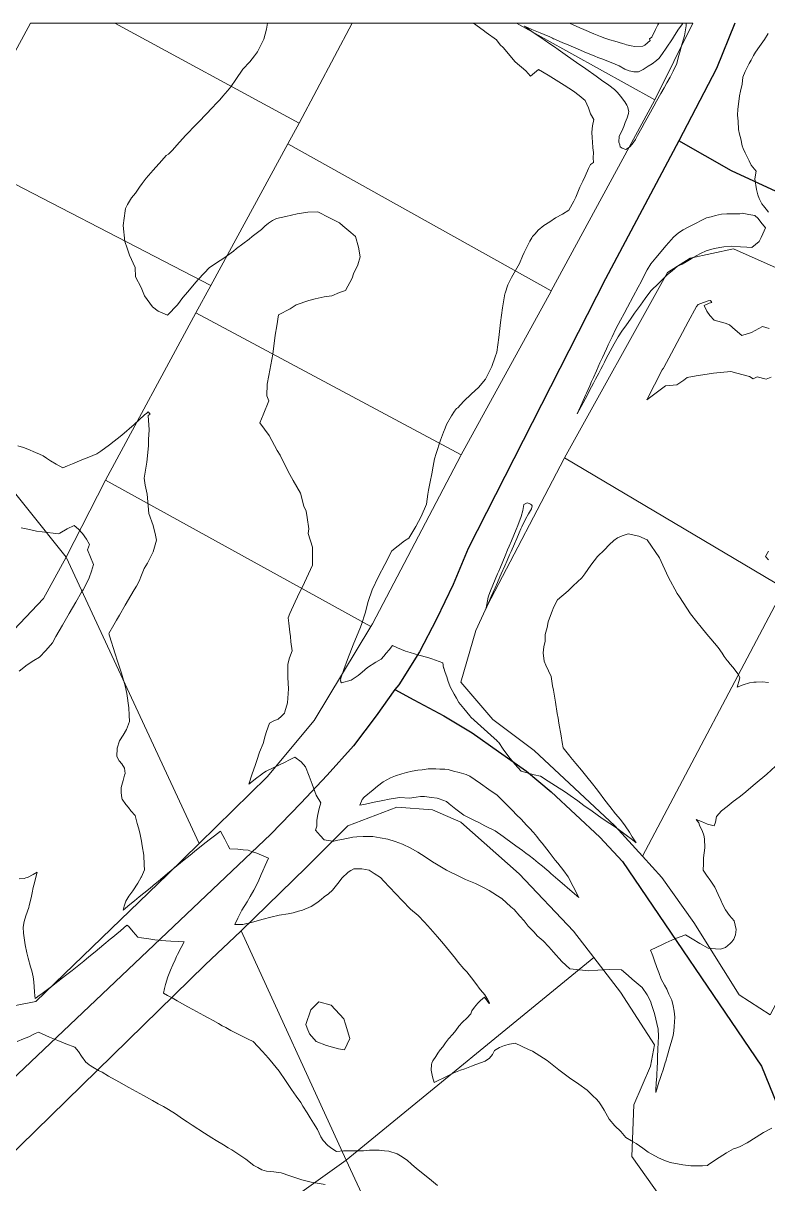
# Model space of a CAD drawing. Header units: inches. Extents: x 11351264 to 11356330, y 6702313 to 6706468.
# Drawn here: x 11352071 to 11352467, y 6705850 to 6706468 of the extents above; entities that cross this region are included whole.
import ezdxf

# ---------------------------------------------------------------- set-up
doc = ezdxf.new("R2010")
doc.units = ezdxf.units.IN
doc.header["$MEASUREMENT"] = 0
doc.layers.add('Shumate_Contours_clip1', color=7, linetype='Continuous', lineweight=0)
doc.layers.add('Shumate_Parcels_clip1', color=7, linetype='Continuous', lineweight=0)
doc.layers.add('Shumate_Streets_clip1', color=7, linetype='Continuous')

msp = doc.modelspace()

# ---------------------------------------------------------------- linework, layer by layer
at = {"layer": 'Shumate_Contours_clip1'}
for points, elevation in [([(11352201.21, 6706468.13), (11352200.57, 6706464.97), (11352199.25, 6706459.67), (11352197.63, 6706456.53), (11352195.82, 6706452.95), (11352194.22, 6706450.73), (11352191.73, 6706447.64), (11352188.15, 6706443.69), (11352184.32, 6706438.1), (11352181.66, 6706434.3), (11352179.93, 6706432.22), (11352177.44, 6706429.24), (11352175.83, 6706427.38), (11352174.15, 6706425.69), (11352171.52, 6706422.83), (11352168.79, 6706419.86), (11352167.82, 6706419.06), (11352165.3, 6706416.4), (11352163.19, 6706414.23), (11352157.66, 6706408.51), (11352154.4, 6706404.84), (11352150.47, 6706400.33), (11352148.44, 6706398.48), (11352147.27, 6706397.66), (11352144.94, 6706394.99), (11352140.32, 6706389.9), (11352136.7, 6706385.6), (11352134.58, 6706382.74), (11352133.14, 6706380.79), (11352130.91, 6706377.73), (11352128.91, 6706375.2), (11352126.63, 6706371.58), (11352125.57, 6706369.53), (11352125.56, 6706368.26), (11352124.38, 6706360.44), (11352125.33, 6706351.94), (11352126.51, 6706348.49), (11352127.79, 6706344.74), (11352130.83, 6706338.05), (11352131.02, 6706333.24), (11352133.92, 6706327.49), (11352135.7, 6706323.12), (11352139.98, 6706317.11), (11352143.07, 6706314.94), (11352147.94, 6706312.74), (11352153.34, 6706318.2), (11352156.23, 6706322.21), (11352158.79, 6706325.14), (11352163.14, 6706330.24), (11352164.41, 6706331.86), (11352170.36, 6706338.08), (11352172.27, 6706339.32), (11352174.13, 6706340.62), (11352176.03, 6706341.86), (11352177.94, 6706343.09), (11352183.13, 6706346.82), (11352184.74, 6706348.18), (11352188.02, 6706350.72), (11352191.4, 6706353.25), (11352193.05, 6706354.54), (11352198.05, 6706358.38), (11352199.76, 6706360.09), (11352201.72, 6706361.65), (11352203.89, 6706363.1), (11352205.97, 6706364.11), (11352210.88, 6706365.23), (11352216.91, 6706366.72), (11352222.66, 6706367.64), (11352228.01, 6706367.77), (11352234.12, 6706364.62), (11352239.48, 6706361.85), (11352241.33, 6706360.23), (11352245.56, 6706356.79), (11352248.06, 6706354.7), (11352249.63, 6706348.91), (11352250.41, 6706343.77), (11352249.28, 6706339.54), (11352246.88, 6706334.67), (11352246.17, 6706332.53), (11352242.59, 6706325.91), (11352239.52, 6706324.76), (11352235.37, 6706323.05), (11352231.4, 6706322.44), (11352226.61, 6706321.49), (11352223.2, 6706320.53), (11352216.35, 6706318.23), (11352213.16, 6706316.18), (11352207.03, 6706312.89), (11352206.08, 6706307.01), (11352205.19, 6706302.19), (11352203.98, 6706292.03), (11352201.83, 6706280.64), (11352200.97, 6706275.99), (11352200.8, 6706269.77), (11352201.89, 6706267.14), (11352198.87, 6706259.67), (11352197.18, 6706255.46), (11352202.03, 6706248.69), (11352206.33, 6706240.75), (11352207.9, 6706238.26), (11352209.99, 6706233.76), (11352213.04, 6706227.92), (11352214.89, 6706224.76), (11352218.66, 6706218.02), (11352220.59, 6706211.13), (11352221.75, 6706208.45), (11352222.32, 6706205.13), (11352223.12, 6706199.12), (11352222.77, 6706196.59), (11352225.15, 6706189.28), (11352225.18, 6706179.66), (11352220.85, 6706170.54), (11352217.23, 6706162.94), (11352215.98, 6706160.27), (11352213.04, 6706154.07), (11352212.18, 6706151.6), (11352212.47, 6706148.91), (11352213.02, 6706143.97), (11352213.34, 6706141.66), (11352213.65, 6706138.99), (11352214.23, 6706134.04), (11352212.96, 6706130.39), (11352211.96, 6706127.06), (11352212.06, 6706119.95), (11352212.27, 6706113.87), (11352212.21, 6706111.4), (11352211.77, 6706106.4), (11352210.45, 6706101.61), (11352210.14, 6706100.96), (11352208.65, 6706099.4), (11352206.83, 6706097.67), (11352204.47, 6706096.78), (11352202.32, 6706095.55), (11352200.69, 6706091.21), (11352199.95, 6706088.82), (11352198.86, 6706084.83), (11352196.91, 6706080.2), (11352195.53, 6706075.67), (11352194.7, 6706073.01), (11352193.06, 6706068.67), (11352191.25, 6706063.14), (11352195.59, 6706066.59), (11352197.43, 6706068.01), (11352199.01, 6706069.25), (11352200.55, 6706070.1), (11352204.5, 6706072.09), (11352207.92, 6706073.61), (11352210.6, 6706074.86), (11352212.59, 6706075.87), (11352215.67, 6706077.46), (11352219.03, 6706075.04), (11352221.33, 6706072.32), (11352223.34, 6706067.42), (11352224.86, 6706063.18), (11352227.14, 6706057.26), (11352229.64, 6706053.2), (11352228.74, 6706050.21), (11352227.92, 6706046.98), (11352227.49, 6706044.08), (11352227.36, 6706040.77), (11352226.7, 6706038.71), (11352229.26, 6706035.77), (11352231.34, 6706033.51), (11352234.74, 6706032.96), (11352235.66, 6706032.87), (11352236.53, 6706032.85), (11352238.54, 6706033.31), (11352240.65, 6706033.77), (11352246.49, 6706034.89), (11352248.75, 6706035.09), (11352252.07, 6706035.23), (11352257.24, 6706035.27), (11352261.19, 6706034.64), (11352265.15, 6706033.82), (11352269.13, 6706032.7), (11352272.94, 6706031.28), (11352273.05, 6706031.23), (11352273.28, 6706031.11), (11352277.1, 6706029.25), (11352281.07, 6706026.97), (11352284.98, 6706024.4), (11352288.89, 6706021.78), (11352291.02, 6706020.59), (11352296.4, 6706017.34), (11352303.96, 6706013.74), (11352306.56, 6706012.49), (11352311.82, 6706010.32), (11352316.06, 6706008.21), (11352319.18, 6706006.61), (11352325.51, 6706002.56), (11352325.65, 6706002.47), (11352325.74, 6706002.4), (11352325.85, 6706002.32), (11352330.62, 6705997.94), (11352332.34, 6705996.37), (11352335.35, 6705992.91), (11352337.74, 6705990.39), (11352339.9, 6705987.59), (11352343, 6705984.41), (11352344.57, 6705982.46), (11352347.85, 6705979.79), (11352350.89, 6705976.56), (11352353.29, 6705973.77), (11352357.69, 6705968.82), (11352361.97, 6705964.91), (11352367.1, 6705964.43), (11352372.09, 6705963.81), (11352376.89, 6705964.12), (11352382.91, 6705964.58), (11352389.57, 6705964.29), (11352393.03, 6705961.36), (11352395.25, 6705959.42), (11352400.42, 6705954.87), (11352403.14, 6705951.11), (11352404.89, 6705947.64), (11352405.65, 6705945.39), (11352407, 6705941.08), (11352407.75, 6705938.14), (11352408.33, 6705935.76), (11352409.01, 6705932.83), (11352409.15, 6705928.98), (11352409.01, 6705925.47), (11352408.88, 6705922.22), (11352408.68, 6705917.86), (11352408.63, 6705915.63), (11352408.44, 6705911.87), (11352408.27, 6705908.98), (11352408.24, 6705907.7), (11352407.99, 6705904.06), (11352407.73, 6705900.55), (11352407.77, 6705898.99), (11352408.11, 6705900.39), (11352408.26, 6705900.77), (11352409.43, 6705904.57), (11352410.08, 6705906.59), (11352410.75, 6705908.61), (11352411.59, 6705911.19), (11352412.76, 6705914.8), (11352413.08, 6705915.82), (11352414.01, 6705918.85), (11352415.28, 6705923.28), (11352415.98, 6705925.71), (11352416.96, 6705929.42), (11352417.28, 6705931.92), (11352417.52, 6705934.15), (11352417.71, 6705936.64), (11352417.89, 6705939.16), (11352417.43, 6705942.3), (11352416.98, 6705945.12), (11352416.18, 6705948.16), (11352414.71, 6705951.47), (11352413.53, 6705954), (11352412.29, 6705956.25), (11352410.62, 6705959.42), (11352409.28, 6705962.85), (11352408.32, 6705965.51), (11352406.88, 6705969.6), (11352406.17, 6705971.86), (11352405.82, 6705972.75), (11352404.92, 6705974.89), (11352408.35, 6705976.35), (11352410.88, 6705977.65), (11352413.07, 6705978.73), (11352416.2, 6705980.21), (11352418.81, 6705981.22), (11352421.21, 6705982.08), (11352423.62, 6705982.96), (11352427.02, 6705980.88), (11352431.16, 6705978.44), (11352435.61, 6705975.85), (11352439.49, 6705975.56), (11352442.14, 6705975.34), (11352444.79, 6705976.24), (11352447.38, 6705978.4), (11352448.11, 6705979.21), (11352449.27, 6705980.64), (11352450.05, 6705983.06), (11352450.44, 6705985.78), (11352449.98, 6705988.08), (11352449.39, 6705990.49), (11352446.91, 6705993.34), (11352444.87, 6705996.31), (11352443.14, 6705999.26), (11352442.26, 6706001.43), (11352440.97, 6706004.44), (11352439.19, 6706008.39), (11352437.01, 6706011.62), (11352434.77, 6706014.66), (11352432.92, 6706017.33), (11352433.07, 6706020.72), (11352433.13, 6706023.87), (11352433.79, 6706029.21), (11352433.73, 6706033.99), (11352433.2, 6706036.02), (11352432.53, 6706037.98), (11352430.96, 6706041.3), (11352430.61, 6706042.59), (11352429.29, 6706044.43), (11352432.1, 6706043.32), (11352435.19, 6706041.79), (11352438.73, 6706040.95), (11352439.49, 6706043.02), (11352439.98, 6706045.99), (11352442.75, 6706049.05), (11352445.66, 6706051.25), (11352448.84, 6706054.01), (11352452.1, 6706056.31), (11352454.49, 6706058.11), (11352460.56, 6706063.3), (11352466.73, 6706068.45), (11352471.39, 6706072.8)], 1418), ([(11352310.71, 6706468.13), (11352315.92, 6706464.42), (11352317.59, 6706463.22), (11352323.08, 6706459.32), (11352325, 6706456.7), (11352326.52, 6706455.24), (11352332.92, 6706447.65), (11352338.55, 6706442.72), (11352341.08, 6706439.99), (11352345.35, 6706443.46), (11352350.54, 6706440.54), (11352354.79, 6706437.76), (11352359.06, 6706435.09), (11352363.88, 6706431.88), (11352367.05, 6706429.64), (11352370.12, 6706426.97), (11352372, 6706423.05), (11352373.03, 6706419.97), (11352374.71, 6706416.86), (11352374.01, 6706413.55), (11352373.65, 6706410.21), (11352373.86, 6706407.11), (11352374, 6706404.92), (11352374.29, 6706401.86), (11352374.53, 6706399.26), (11352374.5, 6706396.41), (11352374.68, 6706394.02), (11352372.92, 6706392.9), (11352371.99, 6706390.78), (11352370.15, 6706386.8), (11352368.86, 6706384.12), (11352367.32, 6706380.79), (11352365.17, 6706375.49), (11352364.14, 6706373.49), (11352361.42, 6706368.55), (11352358.09, 6706366.53), (11352354.47, 6706364.59), (11352351.33, 6706362.43), (11352348.12, 6706360.41), (11352345.17, 6706357.91), (11352343.61, 6706356.12), (11352342.23, 6706354.61), (11352341.76, 6706353.87), (11352340.67, 6706352.07), (11352338.58, 6706347.94), (11352337.77, 6706346.02), (11352336.9, 6706344.12), (11352335.24, 6706340.26), (11352333.08, 6706336.6), (11352330.98, 6706332.86), (11352329.05, 6706328.86), (11352327.58, 6706324.48), (11352327.46, 6706324.03), (11352326.23, 6706316.66), (11352325.2, 6706308.79), (11352324.28, 6706300.93), (11352323.13, 6706293.06), (11352322.35, 6706290.59), (11352320.54, 6706285.41), (11352317.14, 6706278.62), (11352313.35, 6706274.34), (11352309.74, 6706270.97), (11352305.42, 6706266.79), (11352302.35, 6706263.51), (11352301.75, 6706263.1), (11352301.2, 6706262.4), (11352300.7, 6706261.67), (11352299.02, 6706259.18), (11352296.49, 6706254.57), (11352295.66, 6706252.63), (11352294.74, 6706250.48), (11352293.28, 6706246.27), (11352290.99, 6706239.11), (11352290.07, 6706236.37), (11352289.33, 6706232.39), (11352288.66, 6706228.27), (11352287.72, 6706223.98), (11352286.75, 6706219.59), (11352286.49, 6706217.55), (11352285.69, 6706212.23), (11352282.87, 6706205.67), (11352280.07, 6706200.22), (11352276.33, 6706194.16), (11352274.06, 6706192.67), (11352267.33, 6706187.34), (11352263.58, 6706180.11), (11352260.25, 6706173.7), (11352256.83, 6706166.55), (11352254.78, 6706160.37), (11352253.16, 6706154.16), (11352251.13, 6706148.14), (11352250.27, 6706145.84), (11352247.94, 6706140.36), (11352246.83, 6706137.32), (11352245.88, 6706134.95), (11352243.81, 6706129.55), (11352241.85, 6706124.11), (11352240.08, 6706118.95), (11352240.12, 6706118.66), (11352240.03, 6706118.13), (11352240.27, 6706117.7), (11352240.59, 6706117.08), (11352245.64, 6706118.55), (11352249.34, 6706120.93), (11352251.59, 6706122.75), (11352254.39, 6706125.26), (11352258.75, 6706128.06), (11352261.71, 6706129.66), (11352263.05, 6706131.23), (11352264.37, 6706132.83), (11352265.88, 6706134.63), (11352267.74, 6706136.88), (11352270.33, 6706135.76), (11352274.52, 6706134.02), (11352277.12, 6706133.25), (11352281.68, 6706131.83), (11352286.48, 6706130.64), (11352288.53, 6706129.9), (11352294.42, 6706127.76), (11352294.89, 6706125.04), (11352294.92, 6706124.9), (11352295.7, 6706122.67), (11352296.53, 6706120.27), (11352297.35, 6706117.87), (11352298.17, 6706115.47), (11352298.36, 6706115), (11352300.53, 6706111.08), (11352301.76, 6706108.85), (11352302.99, 6706106.62), (11352305.62, 6706103.37), (11352307.21, 6706101.41), (11352308.8, 6706099.44), (11352309.39, 6706098.83), (11352312.89, 6706095.64), (11352316.4, 6706092.45), (11352319.92, 6706089.26), (11352323.35, 6706086.14), (11352323.43, 6706086.06), (11352324.21, 6706085.35), (11352326.47, 6706081.87), (11352329.57, 6706077.74), (11352332.78, 6706073.78), (11352336.11, 6706070.02), (11352343.05, 6706068.13), (11352346.43, 6706067.34), (11352350.51, 6706064.7), (11352354.4, 6706062.18), (11352359.63, 6706058.82), (11352362.18, 6706057.07), (11352366.18, 6706054.3), (11352369.47, 6706051.89), (11352373.87, 6706048.7), (11352379.25, 6706044.91), (11352383.29, 6706042.22), (11352386.34, 6706040.2), (11352390.48, 6706037.1), (11352392.62, 6706035.49), (11352394.62, 6706033.99), (11352397.32, 6706031.97), (11352395.24, 6706035.17), (11352393.66, 6706037.61), (11352391.43, 6706041.02), (11352388.88, 6706044.43), (11352386.36, 6706047.42), (11352383.23, 6706051.23), (11352380.68, 6706054.59), (11352377.28, 6706059.19), (11352376.03, 6706060.78), (11352374, 6706063.39), (11352371.07, 6706066.97), (11352368.15, 6706070.55), (11352365.23, 6706074.14), (11352363.45, 6706076.32), (11352362.56, 6706077.42), (11352362, 6706078.11), (11352358.42, 6706082.51), (11352357.94, 6706085.29), (11352357.32, 6706088.89), (11352356.19, 6706095.62), (11352355.75, 6706098.27), (11352355.33, 6706100.74), (11352354.3, 6706106.84), (11352353.25, 6706113.13), (11352352.87, 6706115.42), (11352352.04, 6706120.37), (11352350.73, 6706123.39), (11352349.17, 6706126.42), (11352348.32, 6706128.68), (11352347.81, 6706133.12), (11352348.23, 6706136.26), (11352348.85, 6706139.27), (11352348.93, 6706142.86), (11352349.92, 6706146.51), (11352350.51, 6706149.49), (11352352.27, 6706154.38), (11352353.55, 6706157.48), (11352355.36, 6706161.22), (11352361.05, 6706166), (11352363.82, 6706168.64), (11352368.32, 6706173.03), (11352369.92, 6706175.09), (11352373.22, 6706179.67), (11352376.69, 6706184.36), (11352380.38, 6706187.81), (11352382.87, 6706190.57), (11352385.46, 6706192.8), (11352387.45, 6706194.18), (11352389.85, 6706195.4), (11352393.07, 6706196.45), (11352398.67, 6706195.13), (11352403.21, 6706193.21), (11352409.78, 6706183.67), (11352414.28, 6706173.57), (11352419.16, 6706164.6), (11352420.27, 6706162.88), (11352426.24, 6706153.85), (11352429.49, 6706149.62), (11352431.85, 6706146.67), (11352434.93, 6706143.01), (11352436.95, 6706140.53), (11352440.95, 6706135.82), (11352442.99, 6706132.93), (11352444.17, 6706131.18), (11352445.73, 6706129), (11352446, 6706128.64), (11352447.32, 6706127.08), (11352448.66, 6706125.5), (11352450, 6706123.88), (11352451.36, 6706121.95), (11352452.37, 6706119.94), (11352452.34, 6706119.07), (11352450.94, 6706114.79), (11352454.24, 6706115.94), (11352457.66, 6706117.01), (11352459.88, 6706117.48), (11352461.04, 6706117.42), (11352464.3, 6706117.54), (11352467.77, 6706117.34)], 1416), ([(11352337.97, 6706466.5), (11352341.86, 6706463.79), (11352346.23, 6706460.77), (11352348.36, 6706459.28), (11352351.38, 6706457.18), (11352353.79, 6706455.5), (11352355.77, 6706454.12), (11352360.7, 6706450.67), (11352365.63, 6706447.23), (11352370.55, 6706443.78), (11352375.97, 6706439.95), (11352378.85, 6706437.89), (11352382.69, 6706435.12), (11352385.69, 6706432.85), (11352387.36, 6706431.22), (11352388.99, 6706429.36), (11352391.18, 6706426.3), (11352392.4, 6706424.53), (11352392.73, 6706423.8), (11352393.37, 6706421.08), (11352393.3, 6706420.39), (11352393.2, 6706420.04), (11352392.42, 6706417.77), (11352391.45, 6706415.37), (11352390.66, 6706413.1), (11352389.62, 6706410.62), (11352388.26, 6706408.05), (11352388.13, 6706404.81), (11352388.57, 6706403.38), (11352388.72, 6706402.34), (11352389.76, 6706401.54), (11352391.82, 6706400.91), (11352393.68, 6706402.23), (11352395.22, 6706403.79), (11352397.01, 6706406.22), (11352398.09, 6706408.45), (11352400.39, 6706412.53), (11352401.71, 6706415.04), (11352403.11, 6706417.58), (11352404.88, 6706420.81), (11352406.71, 6706424.06), (11352408.15, 6706426.62), (11352410.42, 6706430.74), (11352412.11, 6706433.82), (11352413.57, 6706436.34), (11352415.42, 6706439.46), (11352416.96, 6706442.63), (11352418.84, 6706446.72), (11352419.9, 6706450.38), (11352420.5, 6706452.77), (11352421.69, 6706457.31), (11352423.01, 6706461.46), (11352423.86, 6706466.81), (11352423.92, 6706468.13)], 1414), ([(11352422.1, 6706468.13), (11352421.56, 6706467.35), (11352419.89, 6706464.92), (11352417.63, 6706461.54), (11352416.65, 6706459.9), (11352413.19, 6706454.78), (11352411.3, 6706452.05), (11352409.55, 6706449.59), (11352408.16, 6706448.28), (11352405.82, 6706446.56), (11352403.61, 6706445.24), (11352401.09, 6706443.45), (11352398.45, 6706442.33), (11352396.09, 6706442.3), (11352393.51, 6706442.84), (11352391.2, 6706443.62), (11352388.21, 6706445.44), (11352383.91, 6706447.15), (11352379.05, 6706449.12), (11352376.82, 6706449.94), (11352375.33, 6706450.56), (11352369.67, 6706452.95), (11352367.6, 6706453.84), (11352364.01, 6706455.36), (11352361.14, 6706456.58), (11352358.35, 6706457.77), (11352354.7, 6706459.33), (11352354, 6706459.63), (11352353.38, 6706459.9), (11352352.82, 6706460.13), (11352351.29, 6706460.79), (11352348.29, 6706462.07), (11352346.17, 6706462.98), (11352341.84, 6706464.84), (11352337.97, 6706466.5)], 1414), ([(11352409.29, 6706468.13), (11352408.86, 6706467.31), (11352407.58, 6706464.86), (11352405.55, 6706460.68), (11352404.45, 6706459.76), (11352404.66, 6706459), (11352401.96, 6706456.47), (11352400.76, 6706455.98), (11352396.66, 6706455.66), (11352394.7, 6706456.03), (11352392.2, 6706456.56), (11352391.24, 6706456.93), (11352390.06, 6706457.34), (11352385.87, 6706458.55), (11352383.26, 6706459.31), (11352380.66, 6706460.09), (11352378.31, 6706461.08), (11352374.82, 6706462.55), (11352369.37, 6706464.85), (11352367.26, 6706465.74), (11352365.33, 6706466.56), (11352363.35, 6706467.4), (11352361.62, 6706468.13)], 1416), ([(11352467.56, 6706462.7), (11352465.51, 6706459.42), (11352462.97, 6706455.82), (11352460.7, 6706452.65), (11352459.71, 6706450.87), (11352458.43, 6706448.54), (11352457.42, 6706446.66), (11352456.21, 6706444.29), (11352455.22, 6706442.42), (11352454.01, 6706439.37), (11352453.75, 6706435.63), (11352452.79, 6706431.91), (11352452.18, 6706429.44), (11352451.65, 6706425.1), (11352451.3, 6706422.38), (11352451.25, 6706419.27), (11352451.47, 6706415.91), (11352451.71, 6706411.6), (11352452.3, 6706409.09), (11352452.89, 6706406.58), (11352453.76, 6706402.8), (11352454.27, 6706401.42), (11352455.33, 6706399.22), (11352456.39, 6706397.02), (11352457.43, 6706394.81), (11352458.33, 6706392.89), (11352458.55, 6706392.56), (11352461.08, 6706389.46), (11352460.37, 6706385.3), (11352461.28, 6706379.55), (11352461.99, 6706376.82), (11352462.77, 6706374.81), (11352464.11, 6706372.07), (11352465.05, 6706370.93), (11352466.44, 6706369.17), (11352467.71, 6706367.59)], 1414), ([(11352469.05, 6706279.83), (11352466.45, 6706278.62), (11352461.7, 6706279.97), (11352459.61, 6706278.9), (11352457.63, 6706280.08), (11352454.24, 6706281.01), (11352450.86, 6706281.94), (11352447.59, 6706282.77), (11352438.42, 6706281.89), (11352435.05, 6706281.43), (11352429.13, 6706280.47), (11352424.45, 6706279.5), (11352422.61, 6706278.19), (11352418.88, 6706275.7), (11352412.9, 6706275.17), (11352407.96, 6706271.48), (11352403.04, 6706267.69), (11352407.09, 6706275.65), (11352411.18, 6706283.64), (11352411.64, 6706284.37), (11352411.85, 6706284.62), (11352412.02, 6706284.85), (11352416.06, 6706292.56), (11352420.48, 6706300.85), (11352424.91, 6706309.15), (11352429.34, 6706317.44), (11352430.25, 6706318.38), (11352433.16, 6706319.43), (11352435.56, 6706320.35), (11352436.89, 6706320.55), (11352437.56, 6706319.54), (11352436.13, 6706319.13), (11352433.5, 6706317.93), (11352434.88, 6706314.8), (11352436.5, 6706312.55), (11352438.8, 6706310.11), (11352440.71, 6706309.6), (11352444.62, 6706308.41), (11352446.87, 6706307.68), (11352449.99, 6706304.91), (11352453.42, 6706301.87), (11352458.66, 6706303.47), (11352464.56, 6706306.79), (11352468.11, 6706305.71)], 1416), ([(11352068.44, 6706243.27), (11352071.35, 6706242.27), (11352073.74, 6706241.45), (11352077.79, 6706239.63), (11352079.96, 6706238.8), (11352081.82, 6706237.84), (11352083.67, 6706236.62), (11352085.69, 6706235.31), (11352088.81, 6706233.48), (11352092.31, 6706231.59), (11352094.8, 6706232.59), (11352097.45, 6706233.68), (11352100, 6706234.71), (11352102.42, 6706235.74), (11352105.21, 6706236.8), (11352108.24, 6706238.05), (11352110.41, 6706238.92), (11352112.58, 6706240.46), (11352117.1, 6706243.73), (11352123.69, 6706248.95), (11352130.21, 6706254.48), (11352135.81, 6706259.65), (11352136.5, 6706260.21), (11352136.75, 6706260.46), (11352137.62, 6706261.33), (11352138.7, 6706260.03), (11352137.74, 6706259.31), (11352138.2, 6706251.65), (11352137.89, 6706246.63), (11352137.96, 6706243.18), (11352136.97, 6706234.6), (11352135.65, 6706226), (11352136.17, 6706222.2), (11352137.09, 6706217.48), (11352137.79, 6706211.35), (11352138.12, 6706207.24), (11352140.39, 6706200.88), (11352141.66, 6706195.73), (11352142.16, 6706192.94), (11352140.32, 6706186.88), (11352137.29, 6706180.76), (11352135.62, 6706177.9), (11352134.16, 6706174.39), (11352132.88, 6706171.26), (11352131.45, 6706168.53), (11352130.33, 6706166.6), (11352128.49, 6706163.52), (11352125.51, 6706158.33), (11352122.43, 6706153.12), (11352120.84, 6706150.37), (11352119.36, 6706147.92), (11352116.73, 6706143.25), (11352116.88, 6706143), (11352116.99, 6706142.58), (11352117.12, 6706142.07), (11352120.24, 6706132.59), (11352121.44, 6706128.61), (11352123.59, 6706122.16), (11352125.44, 6706115.41), (11352126.41, 6706111.45), (11352127.39, 6706103.86), (11352127.62, 6706099.87), (11352127.74, 6706096.48), (11352126.18, 6706092.18), (11352124.33, 6706089.18), (11352122.49, 6706086.16), (11352121.14, 6706082.35), (11352121.04, 6706077.93), (11352122.33, 6706075.51), (11352123.64, 6706073.89), (11352125.16, 6706071.6), (11352125.55, 6706068.9), (11352125.11, 6706068.02), (11352124.33, 6706065.04), (11352123.32, 6706061.38), (11352123.42, 6706058.68), (11352123.75, 6706055.78), (11352123.95, 6706055.2), (11352125.89, 6706052.33), (11352127.33, 6706050.65), (11352128.44, 6706048.89), (11352130.78, 6706046.51), (11352131.92, 6706042.27), (11352132.59, 6706039.93), (11352133.21, 6706037.25), (11352134.22, 6706032.88), (11352134.56, 6706030.35), (11352135.32, 6706025.38), (11352135.6, 6706020.27), (11352135.74, 6706017.57), (11352134.17, 6706013.85), (11352134.04, 6706013.61), (11352132.18, 6706010.5), (11352129.56, 6706006.35), (11352127.46, 6706003.49), (11352125.89, 6706000.83), (11352125.02, 6705998.19), (11352124.34, 6705996.13), (11352127.98, 6705999.06), (11352128.73, 6705999.68), (11352128.85, 6705999.78), (11352130.48, 6706001.1), (11352132.96, 6706003.11), (11352135.43, 6706005.12), (11352137.91, 6706007.13), (11352140.03, 6706008.84), (11352140.45, 6706009.17), (11352143.28, 6706011.54), (11352145.45, 6706013.4), (11352148.06, 6706015.62), (11352152.95, 6706019.76), (11352154.91, 6706021.34), (11352156.89, 6706022.94), (11352159.98, 6706025.42), (11352162.38, 6706027.33), (11352166.91, 6706031.04), (11352168.57, 6706032.32), (11352170.22, 6706033.59), (11352172.97, 6706035.7), (11352176.2, 6706038.14), (11352177.42, 6706035.75), (11352178.45, 6706033.8), (11352180.09, 6706030.74), (11352181.17, 6706028.66), (11352185.48, 6706028.51), (11352188.16, 6706028.29), (11352190.83, 6706028.04), (11352192.73, 6706027.38), (11352195.51, 6706026.4), (11352201.77, 6706023.74), (11352199.96, 6706019.84), (11352198.66, 6706017.03), (11352197.82, 6706015.02), (11352196.66, 6706012.12), (11352194.99, 6706008.75), (11352193.91, 6706006.79), (11352192.03, 6706003.44), (11352190.37, 6706000.49), (11352187.61, 6705996.08), (11352185.45, 6705991.91), (11352183.75, 6705988.47), (11352188.04, 6705988.4), (11352193.23, 6705989.64), (11352198.89, 6705991.3), (11352202.97, 6705992.34), (11352207.34, 6705993.47), (11352212.2, 6705994.13), (11352214.82, 6705994.67), (11352217.6, 6705995.48), (11352219.74, 6705996.09), (11352224.47, 6705998.08), (11352226.45, 6705999.3), (11352228.2, 6706000.46), (11352229.76, 6706001.79), (11352231.4, 6706003.26), (11352233.56, 6706004.81), (11352235.82, 6706006.66), (11352239.26, 6706011.09), (11352240.76, 6706013.16), (11352244.05, 6706016.36), (11352245.47, 6706017.2), (11352247.09, 6706018.18), (11352251.44, 6706018.17), (11352255.21, 6706017.46), (11352258, 6706015.62), (11352261.33, 6706013.54), (11352263.01, 6706011.46), (11352266.1, 6706008.4), (11352269.44, 6706004.83), (11352272.84, 6706001.26), (11352277.17, 6705996.67), (11352281.4, 6705993.21), (11352284.7, 6705989.66), (11352287.92, 6705986.11), (11352291.54, 6705981.98), (11352294.76, 6705978.14), (11352297.95, 6705974.26), (11352301.11, 6705970.36), (11352302.69, 6705968.41), (11352305.54, 6705964.87), (11352307.26, 6705963.32), (11352309.72, 6705960.14), (11352311.92, 6705957.05), (11352314.37, 6705953.88), (11352316.92, 6705950.84), (11352316.94, 6705950.76), (11352318.13, 6705948.75), (11352319.29, 6705946.81), (11352319.28, 6705946.59), (11352319.2, 6705946.39), (11352318.94, 6705946.54), (11352316.59, 6705949.8), (11352314.45, 6705948.09), (11352313.05, 6705946.55), (11352311.23, 6705944.48), (11352309.94, 6705942.57), (11352309.29, 6705940.86), (11352307.16, 6705938.58), (11352304.93, 6705936.51), (11352303, 6705934.41), (11352301.31, 6705932.03), (11352299.73, 6705930.11), (11352297.55, 6705927.7), (11352295.85, 6705925.41), (11352294.37, 6705923.4), (11352293.06, 6705921.72), (11352291.87, 6705919.96), (11352290.67, 6705918.2), (11352289.07, 6705915.85), (11352288.54, 6705914.65), (11352288.5, 6705913.91), (11352288.28, 6705910.87), (11352288.89, 6705907.43), (11352289.83, 6705904.35), (11352292.68, 6705905.75), (11352294.27, 6705906.53), (11352298.51, 6705908.67), (11352300.23, 6705909.46), (11352303.85, 6705910.9), (11352306.2, 6705911.73), (11352309.7, 6705913.04), (11352311.98, 6705913.88), (11352316.92, 6705915.68), (11352319.28, 6705917.3), (11352320.79, 6705919.25), (11352321.98, 6705921.48), (11352324.53, 6705922.98), (11352327.3, 6705924.12), (11352329.86, 6705924.85), (11352332.91, 6705925.32), (11352340, 6705921.87), (11352342.17, 6705921.05), (11352350.03, 6705916.08), (11352356.19, 6705911.17), (11352361.79, 6705906.85), (11352366.72, 6705903.52), (11352371.25, 6705900.24), (11352374.47, 6705897.16), (11352375.97, 6705895.73), (11352377.38, 6705894.13), (11352378.85, 6705891.94), (11352380.19, 6705889.69), (11352382.87, 6705884.86), (11352385.97, 6705881.35), (11352389.09, 6705878.36), (11352391.74, 6705875.18), (11352394.75, 6705873.33), (11352397.26, 6705871.92), (11352400.82, 6705869.43), (11352403.76, 6705867.39), (11352409.14, 6705864.32), (11352412.05, 6705863.06), (11352415.35, 6705861.89), (11352422.12, 6705860.51), (11352426.33, 6705860.12), (11352428.48, 6705860.09), (11352432.66, 6705860.07), (11352435.18, 6705860.27), (11352435.77, 6705860.71), (11352441.38, 6705864.48), (11352445.27, 6705866.94), (11352448.99, 6705869.02), (11352450.84, 6705869.66), (11352452.26, 6705870.2), (11352456.4, 6705872.35), (11352461.21, 6705875.24), (11352465.05, 6705877.7), (11352469.38, 6705880.04)], 1420), ([(11352070.12, 6706199.63), (11352073.63, 6706198.82), (11352075.95, 6706198.32), (11352078.28, 6706197.83), (11352081.25, 6706197.5), (11352084.22, 6706197.16), (11352087.17, 6706196.8), (11352089.96, 6706196.43), (11352090.71, 6706196.76), (11352094.55, 6706199), (11352098.27, 6706200.89), (11352100.73, 6706198.84), (11352102.71, 6706196.48), (11352104.93, 6706193.6), (11352106.53, 6706190.77), (11352105.37, 6706187.79), (11352106.96, 6706183.96), (11352108.6, 6706179.98), (11352107.55, 6706176.47), (11352106.32, 6706172.98), (11352104.75, 6706169.52), (11352103.14, 6706166.63), (11352102.74, 6706166.05), (11352102.64, 6706165.9), (11352102.32, 6706165.29), (11352099.17, 6706159.96), (11352095.6, 6706153.9), (11352092.06, 6706147.83), (11352088.64, 6706141.7), (11352086.74, 6706138.33), (11352083.23, 6706134.27), (11352079.92, 6706130.79), (11352076.84, 6706129.01), (11352073.33, 6706126.65), (11352069.04, 6706123.28)], 1422), ([(11352467.61, 6706187.15), (11352466.33, 6706184.71), (11352466.1, 6706184.34), (11352467.75, 6706182.46)], 1414), ([(11352069.06, 6706012.86), (11352071.74, 6706012.92), (11352072.64, 6706013.26), (11352073.51, 6706013.57), (11352076.53, 6706015.11), (11352078.64, 6706016.34), (11352077.91, 6706013.67), (11352077.21, 6706010.65), (11352076.54, 6706008.14), (11352075.99, 6706005.4), (11352075.46, 6706002.66), (11352074.46, 6705998.57), (11352074.18, 6705997.59), (11352072.65, 6705993.06), (11352071.75, 6705990.15), (11352071.25, 6705987.05), (11352071.33, 6705983.91), (11352072.19, 6705977.69), (11352073.11, 6705973.42), (11352073.84, 6705970.62), (11352075.16, 6705965.94), (11352075.76, 6705963.85), (11352076.6, 6705960.62), (11352076.9, 6705957.95), (11352077.1, 6705955.28), (11352077.33, 6705952.62), (11352077.49, 6705950.45), (11352077.6, 6705949.01), (11352078.38, 6705949.57), (11352078.63, 6705949.76), (11352079.04, 6705950.08), (11352081.37, 6705951.81), (11352084.15, 6705953.9), (11352086.91, 6705956), (11352089.67, 6705958.1), (11352092.09, 6705960.01), (11352093.67, 6705961.26), (11352097.23, 6705964.04), (11352099.91, 6705966.15), (11352103.41, 6705968.98), (11352106.22, 6705971.27), (11352109.58, 6705973.98), (11352111.87, 6705975.87), (11352114.16, 6705977.77), (11352117.54, 6705980.58), (11352118.86, 6705981.66), (11352121.1, 6705983.55), (11352122.92, 6705985.08), (11352126.4, 6705988.03), (11352127.26, 6705987.56), (11352129.76, 6705984.58), (11352132.18, 6705981.74), (11352134.19, 6705981.38), (11352138.03, 6705980.77), (11352141.26, 6705980.36), (11352144.91, 6705980), (11352147.16, 6705979.78), (11352149.75, 6705979.58), (11352153.64, 6705979.36), (11352156.81, 6705979.23), (11352155.2, 6705976.23), (11352153.32, 6705972.54), (11352152.81, 6705971.41), (11352152.06, 6705969.74), (11352150.82, 6705967.08), (11352149.56, 6705964.1), (11352148.19, 6705960.7), (11352146.99, 6705956.62), (11352146.44, 6705954.44), (11352145.8, 6705951.89), (11352147.92, 6705950.73), (11352150.43, 6705949.36), (11352153.16, 6705947.84), (11352158.89, 6705944.66), (11352161.41, 6705943.26), (11352167.38, 6705939.97), (11352169.65, 6705938.73), (11352172.24, 6705937.31), (11352175.15, 6705935.73), (11352177.15, 6705934.63), (11352178.94, 6705933.66), (11352181.76, 6705932.1), (11352183.82, 6705930.99), (11352185.86, 6705929.97), (11352190.98, 6705927.44), (11352193.56, 6705926.16), (11352198.47, 6705920.92), (11352201.65, 6705917.25), (11352204.15, 6705914.26), (11352207.4, 6705910.37), (11352210.73, 6705905.51), (11352214, 6705900.62), (11352216.44, 6705897.16), (11352218.83, 6705893.71), (11352220.04, 6705891.75), (11352222.28, 6705888.23), (11352223.95, 6705885.51), (11352225.71, 6705882.68), (11352227.73, 6705879.32), (11352229.62, 6705875.39), (11352230.75, 6705873.56), (11352233.28, 6705870.78), (11352235.49, 6705869.18), (11352237.8, 6705867.61), (11352241.68, 6705867.97), (11352244.41, 6705868.1), (11352246.64, 6705868.06), (11352250.28, 6705867.99), (11352252.29, 6705868.06), (11352255.5, 6705868.45), (11352260.62, 6705868.36), (11352263.39, 6705868.07), (11352265.79, 6705867.83), (11352270.2, 6705866.47), (11352271.88, 6705865.39), (11352275.5, 6705863.12), (11352277.74, 6705860.95), (11352280.38, 6705858.66), (11352287.31, 6705853.08), (11352291.6, 6705849.53)], 1422), ([(11352067.94, 6705926.16), (11352071.35, 6705927.54), (11352074.27, 6705928.72), (11352076.62, 6705929.94), (11352077.53, 6705930.4), (11352079.32, 6705931.14), (11352085.29, 6705928.5), (11352089.62, 6705926.66), (11352093.94, 6705924.92), (11352098.75, 6705923.21), (11352100.56, 6705920.89), (11352102.18, 6705918.38), (11352104.58, 6705915.27), (11352106.11, 6705913.92), (11352106.36, 6705913.71), (11352106.85, 6705913.49), (11352108.32, 6705912.61), (11352111.34, 6705910.85), (11352113.16, 6705909.82), (11352116.69, 6705907.81), (11352122.05, 6705904.78), (11352127.43, 6705901.77), (11352131.41, 6705899.55), (11352135.26, 6705897.42), (11352140.05, 6705894.77), (11352143.09, 6705893.08), (11352145.82, 6705891.56), (11352148.6, 6705889.97), (11352152.26, 6705887.63), (11352156.01, 6705885.13), (11352158.47, 6705883.43), (11352161.04, 6705881.72), (11352167.68, 6705877.5), (11352171.64, 6705875.01), (11352173.93, 6705873.6), (11352177.73, 6705871.27), (11352180.32, 6705869.69), (11352182.2, 6705868.52), (11352186.42, 6705865.72), (11352189.7, 6705863.61), (11352193.97, 6705860.23), (11352196.03, 6705859.08), (11352198.15, 6705857.89), (11352200.61, 6705857.17), (11352204.62, 6705856.83), (11352208.52, 6705856.32), (11352213.15, 6705854.69), (11352219.39, 6705852.6), (11352224.37, 6705851.37), (11352231.85, 6705850.08)], 1424)]:
    msp.add_lwpolyline(points, dxfattribs=dict(at, elevation=elevation))
for points, elevation in [([(11352365.96, 6706260.3), (11352366.97, 6706262.17), (11352369.03, 6706266.03), (11352371.18, 6706270.08), (11352371.57, 6706270.84), (11352373.53, 6706274.53), (11352374.63, 6706276.61), (11352375.73, 6706278.7), (11352377.43, 6706281.93), (11352378.49, 6706283.94), (11352379.55, 6706285.96), (11352380.42, 6706287.72), (11352381.42, 6706289.62), (11352383.5, 6706293.55), (11352385.57, 6706297.41), (11352387.64, 6706301.19), (11352389.67, 6706304.15), (11352392.13, 6706307.67), (11352394.24, 6706310.68), (11352396.41, 6706313.76), (11352399.6, 6706318.11), (11352400.84, 6706319.85), (11352402.16, 6706321.58), (11352405.18, 6706325.64), (11352409.28, 6706329.73), (11352414, 6706334.37), (11352416.46, 6706336.38), (11352419.36, 6706338.74), (11352421.75, 6706339.98), (11352423.82, 6706341.2), (11352425.65, 6706342.2), (11352427.69, 6706343.41), (11352429.56, 6706344.49), (11352431.49, 6706345.65), (11352434.57, 6706347.02), (11352438.87, 6706348.2), (11352443.89, 6706349.03), (11352447.99, 6706349.54), (11352452.82, 6706349.19), (11352456.08, 6706348.92), (11352458.89, 6706348.78), (11352462.68, 6706352.02), (11352463.8, 6706354.14), (11352464.75, 6706356.1), (11352466.11, 6706359.17), (11352463.67, 6706362.19), (11352462.13, 6706364.2), (11352460.46, 6706365.75), (11352457.29, 6706366.36), (11352453.76, 6706366.98), (11352452.46, 6706366.76), (11352448.13, 6706366.7), (11352445.45, 6706366.63), (11352442.76, 6706366.53), (11352439.55, 6706365.73), (11352437.16, 6706365.11), (11352434.76, 6706364.49), (11352431.81, 6706363.09), (11352429.21, 6706361.74), (11352425.27, 6706359.74), (11352422.24, 6706358.23), (11352419.9, 6706356.48), (11352417.12, 6706354.35), (11352414.65, 6706351.37), (11352413.16, 6706349.61), (11352411.49, 6706347.65), (11352407.82, 6706343.28), (11352405.13, 6706340.07), (11352403.08, 6706336.79), (11352401.62, 6706333.93), (11352399.89, 6706330.57), (11352398.38, 6706327.67), (11352395.7, 6706322.61), (11352392.72, 6706316.99), (11352390.84, 6706313.57), (11352388.95, 6706310.14), (11352386.42, 6706305.55), (11352384.44, 6706301.22), (11352382.46, 6706296.88), (11352381.52, 6706294.78), (11352380.49, 6706292.54), (11352379.42, 6706290.17), (11352378.05, 6706287.33), (11352377.1, 6706285.22), (11352376.15, 6706283.12), (11352374.55, 6706279.55), (11352373.57, 6706277.38), (11352372.6, 6706275.2), (11352370.83, 6706271.24), (11352370.3, 6706270.14), (11352368.5, 6706266.07)], 1414), ([(11352317.3, 6706156.29), (11352318.36, 6706158.79), (11352319.65, 6706161.85), (11352320.16, 6706163), (11352322.22, 6706167.64), (11352323.52, 6706170.56), (11352324.81, 6706173.49), (11352325.47, 6706175.01), (11352327.37, 6706179.31), (11352328.66, 6706182.24), (11352329.95, 6706185.17), (11352330.75, 6706187.01), (11352332.5, 6706191), (11352333.79, 6706193.93), (11352335.08, 6706196.86), (11352336.01, 6706199.01), (11352336.55, 6706200.14), (11352338.51, 6706204.26), (11352340.02, 6706207.03), (11352341.65, 6706209.66), (11352342.02, 6706211.21), (11352341.65, 6706211.85), (11352341.14, 6706212.25), (11352340.29, 6706212.59), (11352339.38, 6706212.83), (11352337.52, 6706211.95), (11352336.94, 6706208.77), (11352336.13, 6706205.64), (11352334.34, 6706200.87), (11352333.38, 6706198.73), (11352332.14, 6706195.73), (11352330.91, 6706192.74), (11352329.68, 6706189.74), (11352328.88, 6706187.79), (11352327.63, 6706184.75), (11352326.38, 6706181.72), (11352325.13, 6706178.68), (11352324.26, 6706176.52), (11352323.61, 6706175.07), (11352322.37, 6706172.06), (11352321.12, 6706169.05), (11352319.88, 6706166.04), (11352318.93, 6706163.69), (11352318.54, 6706162.67), (11352317.77, 6706158.71)], 1414), ([(11352250.29, 6706052.01), (11352253.3, 6706052.6), (11352257.87, 6706053.53), (11352262.46, 6706054.49), (11352265.99, 6706055.09), (11352268.1, 6706055.45), (11352271.58, 6706055.99), (11352276.67, 6706055.71), (11352280.32, 6706056.18), (11352282.65, 6706056.52), (11352284.64, 6706056.59), (11352288.46, 6706056.07), (11352291.35, 6706055.72), (11352292.53, 6706055.42), (11352296.42, 6706054), (11352297.89, 6706052.66), (11352301.43, 6706049.87), (11352303.56, 6706048.24), (11352305.71, 6706046.62), (11352311.26, 6706043.79), (11352313.88, 6706042.5), (11352316.87, 6706041), (11352322.26, 6706038.36), (11352326.52, 6706035.35), (11352327.98, 6706034.26), (11352333.33, 6706030.38), (11352336.77, 6706027.86), (11352338.59, 6706026.52), (11352340.37, 6706025.23), (11352342.71, 6706023.35), (11352345.14, 6706021.37), (11352347.43, 6706019.52), (11352349.78, 6706017.62), (11352350.83, 6706016.74), (11352351.84, 6706015.54), (11352355.6, 6706012.42), (11352357.85, 6706010.45), (11352362, 6706006.87), (11352366.71, 6706002.85), (11352363.76, 6706008.7), (11352361.07, 6706013.87), (11352358.84, 6706017.07), (11352355.57, 6706021.07), (11352354.23, 6706022.76), (11352352.02, 6706025.57), (11352351, 6706026.88), (11352349.7, 6706028.53), (11352347.21, 6706031.77), (11352345.96, 6706033.38), (11352344.37, 6706035.36), (11352342.6, 6706037.46), (11352340.6, 6706039.8), (11352339.04, 6706041.36), (11352336.05, 6706044.45), (11352333.68, 6706046.82), (11352331.5, 6706049.1), (11352328.32, 6706052.29), (11352325.16, 6706055.59), (11352323.38, 6706057.23), (11352318.95, 6706060.38), (11352314.5, 6706063.47), (11352308.75, 6706067.45), (11352306.92, 6706068.28), (11352303.06, 6706069.32), (11352300.17, 6706070.1), (11352297.27, 6706070.88), (11352295.53, 6706071.12), (11352292.86, 6706071.18), (11352290.75, 6706071.23), (11352288.63, 6706071.29), (11352286.7, 6706071.25), (11352283.39, 6706070.83), (11352281.07, 6706070.53), (11352278.2, 6706070.13), (11352275.15, 6706069.36), (11352272.58, 6706068.74), (11352269.31, 6706067.57), (11352266.56, 6706066.47), (11352262.73, 6706064.41), (11352259.77, 6706062.01), (11352257.45, 6706060.15), (11352252.69, 6706056.2), (11352251.58, 6706054.98)], 1416), ([(11352221.51, 6705935.34), (11352222.24, 6705933.37), (11352223.55, 6705930.25), (11352227, 6705926.28), (11352232.57, 6705924.06), (11352238.89, 6705922.29), (11352242.14, 6705921.82), (11352244.96, 6705927.72), (11352242.67, 6705935.41), (11352241.74, 6705938.35), (11352235.1, 6705945.46), (11352228.52, 6705947.39), (11352224.24, 6705943.11)], 1420)]:
    msp.add_lwpolyline(points, close=True, dxfattribs=dict(at, elevation=elevation))
at = {"layer": 'Shumate_Parcels_clip1'}
for points in [[(11352218, 6706415), (11352212, 6706404), (11352171, 6706328.5), (11352036.66, 6706398.03), (11352037, 6706398.5), (11352052, 6706423.5), (11352056, 6706433), (11352075.04, 6706468.13), (11352120.01, 6706468.13)], [(11352218, 6706415), (11352120.01, 6706468.13), (11352246.18, 6706468.13)], [(11352407.2, 6706427.4), (11352407, 6706427), (11352352.1, 6706325.68), (11352212, 6706404), (11352218, 6706415), (11352246.18, 6706468.13), (11352333.56, 6706468.13)], [(11352407.2, 6706427.4), (11352333.56, 6706468.13), (11352427.37, 6706468.13)], [(11352352.1, 6706325.68), (11352352, 6706325.5), (11352304.23, 6706238.43), (11352163, 6706314), (11352171, 6706328.5), (11352212, 6706404)], [(11352171, 6706328.5), (11352163, 6706314), (11352115, 6706225), (11352094, 6706184), (11351976.58, 6706330.95), (11351978, 6706332), (11351995, 6706347), (11352009, 6706362.5), (11352023, 6706379), (11352036.66, 6706398.03)], [(11352546.29, 6706313.15), (11352476, 6706167.5), (11352359.21, 6706236.88), (11352414, 6706335.5), (11352426, 6706343), (11352449, 6706348), (11352475, 6706336.5), (11352523, 6706318.5)], [(11352094, 6706184), (11352082, 6706162), (11351981.22, 6706055.59), (11351980, 6706078.5), (11351977, 6706104), (11351969, 6706141), (11351947, 6706200), (11351929, 6706233.5), (11351915, 6706257.5), (11351916, 6706281.5), (11351921, 6706292.5), (11351935, 6706302), (11351953, 6706313.5), (11351976.58, 6706330.95)], [(11352304.23, 6706238.43), (11352304, 6706238), (11352257, 6706148.5), (11352256.14, 6706147.07), (11352115, 6706225), (11352163, 6706314)], [(11352476, 6706167.5), (11352400.67, 6706024.86), (11352386, 6706041), (11352343, 6706081), (11352321, 6706097.5), (11352304, 6706117.5), (11352312, 6706145), (11352318, 6706158), (11352359, 6706236.5), (11352359.21, 6706236.88)], [(11352256.14, 6706147.07), (11352226, 6706097), (11352201, 6706067), (11352164.89, 6706031.57), (11352094, 6706184), (11352115, 6706225)], [(11352164.89, 6706031.57), (11352148, 6706015), (11352078, 6705947.5), (11352057, 6705943.5), (11352017, 6705960), (11352004, 6705978.5), (11351991, 6706008.5), (11351982, 6706041), (11351981.22, 6706055.59), (11352082, 6706162), (11352094, 6706184)], [(11352562, 6706116.5), (11352468.49, 6705940.33), (11352452, 6705951), (11352428, 6705989.5), (11352411, 6706013.5), (11352400.67, 6706024.86), (11352476, 6706167.5)], [(11352374.8, 6705970.96), (11352243, 6705863), (11352187.1, 6705985.1), (11352222, 6706019), (11352244, 6706041), (11352270, 6706051), (11352289, 6706049.5), (11352304, 6706043), (11352335, 6706015.5), (11352364, 6705985)], [(11352243, 6705863), (11352072.66, 6705741.3), (11352059, 6705761.5), (11352038, 6705798), (11352039, 6705830.5), (11352053, 6705854.5), (11352168, 6705967), (11352187, 6705985), (11352187.1, 6705985.1)], [(11352410.67, 6705843.05), (11352297, 6705747), (11352243, 6705863), (11352374.8, 6705970.96), (11352389, 6705952.5), (11352407, 6705924.5), (11352405, 6705913), (11352396, 6705892.5), (11352395, 6705865)], [(11352297, 6705747), (11352126.54, 6705642.43), (11352123, 6705651), (11352083, 6705726), (11352072.66, 6705741.3), (11352243, 6705863)]]:
    msp.add_lwpolyline(points, close=True, dxfattribs=at)
at = {"layer": 'Shumate_Streets_clip1', "color": 4}
for points in [[(11352449.7, 6706468.13), (11352440, 6706444), (11352420, 6706405.5)], [(11352420, 6706405.5), (11352381, 6706332), (11352308, 6706188.5), (11352300, 6706169.5), (11352291, 6706151), (11352282, 6706133.5), (11352271, 6706116), (11352269, 6706113.5)], [(11352860, 6706287), (11352805, 6706307.5), (11352746, 6706325.5), (11352682, 6706337), (11352647, 6706340), (11352614, 6706342), (11352588, 6706344), (11352566, 6706348.5), (11352539, 6706356), (11352506, 6706366), (11352474, 6706377.5), (11352448, 6706389.5), (11352420, 6706405.5)], [(11352269, 6706113.5), (11352259, 6706099.5), (11352247, 6706083.5), (11352233, 6706068), (11352219, 6706053), (11352203, 6706036.5), (11352051, 6705892.5)]]:
    msp.add_lwpolyline(points, dxfattribs=at)
at = {"layer": 'Shumate_Streets_clip1', "color": 7}
msp.add_lwpolyline([(11352269, 6706113.5), (11352279, 6706108), (11352295, 6706099.5), (11352310, 6706090.5), (11352324, 6706080.5), (11352339, 6706070), (11352352, 6706059), (11352365, 6706047), (11352378, 6706035), (11352390, 6706022), (11352464, 6705913), (11352483, 6705866.5), (11352493, 6705835.5)], dxfattribs=at)

doc.saveas('drawing.dxf')
